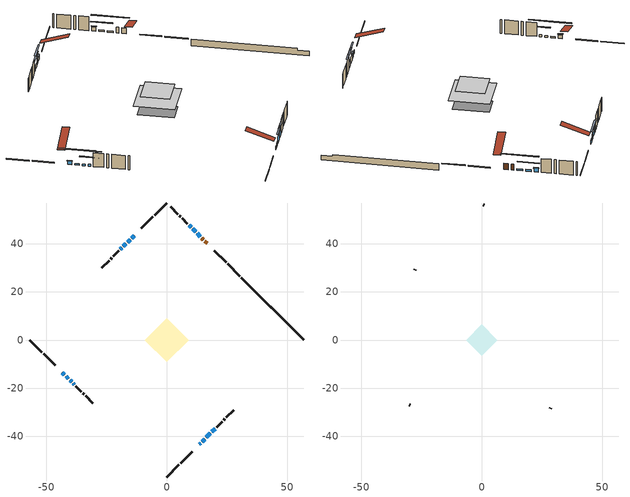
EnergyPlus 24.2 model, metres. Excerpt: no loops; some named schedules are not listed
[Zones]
conditioned space
 floor outside (Floor1 construction): -0.61,0 0,0.61 0.61,0 0,-0.61 z0.43
 floor adiabatic (AdiabaticFloorConstruction): -9.1,0 0,9.1 9.1,0 0,-9.1 z2.87
 floor foundation (Slab1 construction): -6.47,1.72 -1.72,6.47 6.47,-1.72 1.72,-6.47 z-1.86
 wall outside (RimJoist1 construction): 0,-56.86 5.06,-51.8 / -56.86,0 -51.8,-5.06 / 0,56.86 -5.06,51.8 / 30.34,26.52 25.28,31.58 z0.43:0.73
 wall outside (RimJoist2 construction): 5.72,-51.14 10.57,-46.29 / -51.14,-5.72 -46.29,-10.57 / -5.72,51.14 -10.57,46.29 / 24.62,32.24 19.77,37.09 z0.43:0.73
 wall outside (AdiabaticWallConstruction 1): 16.8,40.06 15.85,41.01 / 15.2,41.67 14.57,42.3 z0.43:2.46
 wall outside (AdiabaticWallConstruction): 13.54,-43.32 14.05,-42.81 / -13.54,43.32 -14.58,42.28 / 14.7,-42.16 15.75,-41.11 / -43.32,-13.54 -42.46,-14.4 z0.43:1.65; 13.91,42.95 12.62,44.25 / -41.81,-15.06 -40.8,-16.07 / -40.14,-16.72 -39.49,-17.37 z0.43:0.94; 11.96,44.9 10.77,46.09 z0.43:0.99; -15.24,41.63 -16.28,40.58 z0.43:2.51; 16.4,-40.46 18.09,-38.77 / 18.75,-38.11 20.08,-36.78 z0.43:2.46; -38.84,-18.02 -38.33,-18.53 z0.43:1.14; 10.12,46.74 9.25,47.61 z0.43:1.75; -16.93,39.93 -17.98,38.89 z0.43:1.7; -18.63,38.23 -19.24,37.62 z0.43:1.96
 wall outside (Wall1 construction): 20.73,-36.13 22.97,-33.9 / -37.68,-19.18 -35.45,-21.42 / -19.9,36.96 -22.13,34.73 / 8.6,48.26 6.37,50.5 z0.43:5.31
 wall outside (Wall2 construction): 23.62,-33.24 24.1,-32.76 / -34.79,-22.07 -34.31,-22.55 / -22.79,34.07 -23.26,33.6 / 5.71,51.15 5.24,51.63 z0.43:5.31
 wall outside (Wall3 construction): 24.75,-32.11 27.72,-29.14 / -33.66,-23.2 -30.69,-26.17 / -23.92,32.94 -26.89,29.97 / 4.58,52.28 1.61,55.25 z0.43:5.31
 wall foundation (FoundationWall1 construction): 31,25.86,-1.86 31,25.86,0.43 54.28,2.59,0.43 54.28,2.59,-0.15 56.86,0,-0.15 56.86,0,-1.86
 window (WindowConstruction 11): 13.54,-43.32 14.05,-42.81 z0.43:1.65
 window (WindowConstruction 8): -13.54,43.32 -14.58,42.28 z0.43:1.65
 window (WindowConstruction 9): 14.71,-42.16 15.75,-41.12 z0.43:1.65
 window (WindowConstruction 10): -43.32,-13.54 -42.46,-14.4 z0.43:1.65
 window (WindowConstruction 12): 13.91,42.95 12.62,44.24 z0.43:0.94
 window (WindowConstruction 13): -41.8,-15.06 -40.8,-16.06 z0.43:0.94
 window (WindowConstruction 14): -40.14,-16.72 -39.49,-17.37 z0.43:0.94
 window (WindowConstruction): 11.96,44.9 10.77,46.09 z0.43:0.99
 window (WindowConstruction 1): -15.24,41.63 -16.28,40.58 z0.43:2.51
 window (WindowConstruction 2): 16.4,-40.46 18.09,-38.77 z0.43:2.46
 window (WindowConstruction 3): 18.75,-38.11 20.08,-36.78 z0.43:2.46
 window (WindowConstruction 4): -38.84,-18.02 -38.33,-18.53 z0.43:1.14
 window (WindowConstruction 5): 10.12,46.74 9.26,47.61 z0.43:1.75
 window (WindowConstruction 6): -16.93,39.93 -17.98,38.89 z0.43:1.7
 window (WindowConstruction 7): -18.63,38.23 -19.24,37.62 z0.43:1.95
 door (Door): 16.8,40.06 15.85,41.01 z0.43:2.46
 door (Door 1): 15.2,41.67 14.57,42.29 z0.43:2.46
 ceiling adiabatic (AdiabaticFloorConstruction): 0,-9.1 9.1,0 0,9.1 -9.1,0 z2.87
attic - vented
 floor to conditioned space (Floor2 construction Reversed): -6.45,0 0,6.45 6.45,0 0,-6.45 z5.31
 wall outside (Wall4 construction): 28.38,-28.48 28.68,-28.19 / -30.03,-26.83 -29.74,-27.13 / -27.54,29.32 -27.84,29.02 / 0.95,55.91 0.66,56.2 z0.43:5.31
 roof outside (Roof1 construction): 12.88,-43.98,5.31 6.6,-37.7,8.27 4.95,-39.36,8.27 11.23,-45.63,5.31; -43.98,-12.88,5.31 -37.7,-6.6,8.27 -39.36,-4.95,8.27 -45.63,-11.23,5.31; -12.88,43.98,5.31 -6.6,37.7,8.27 -4.95,39.36,8.27 -11.23,45.63,5.31; 17.46,39.4,5.31 11.18,33.12,8.27 12.84,31.47,8.27 19.12,37.75,5.31
shading: -14.72,42.14 -13.4,43.47 -13.69,43.76 -15.01,42.43 z1.85; 15.89,-40.97 14.56,-42.3 14.85,-42.59 16.18,-41.26 z1.85; -42.32,-14.54 -43.47,-13.4 -43.76,-13.69 -42.61,-14.83 z1.85; 9.02,47.84 17.5,39.36 17.79,39.65 9.32,48.13 z6.02; -37.2,-19.66 -45.4,-11.46 -45.69,-11.76 -37.5,-19.95 z6.02; -35.9,-20.96 -43.73,-13.13 -44.02,-13.42 -36.19,-21.25 z6.02; 8.91,47.95 13.83,43.04 14.12,43.33 9.2,48.24 z3.63; -18.14,38.72 -13.37,43.49 -13.66,43.78 -18.43,39.01 z5.15; 19.96,-36.9 14.54,-42.33 14.83,-42.62 20.25,-37.2 z5.1; 21.94,-34.92 16.88,-39.98 17.17,-40.27 22.23,-35.21 z5.1; -36.47,-20.39 -40.7,-16.16 -40.99,-16.45 -36.76,-20.68 z3.78; 9.11,47.75 10.26,46.6 10.55,46.89 9.4,48.04 z1.95; -19.84,37.02 -15.07,41.79 -15.36,42.08 -20.13,37.31 z4.34; -19.38,37.48 -18.49,38.37 -18.78,38.66 -19.68,37.77 z2.16
[Building]
Building 1: Terrain=Suburbs
[Site:Location]
Edmonton Intl AP_AB: Latitude {deg}=53.31; Longitude {deg}=-113.58; Time Zone {hr}=-7; Elevation {m}=723; Keep Site Location Information=Yes
[Site:GroundTemperature:Shallow]
-1.56185, -3.61833, -3.78302, -2.80711, 1.11059, 5.01004, 8.39065, 10.5322, 10.7141, 8.97234, 5.67794, 1.89811
[Site:WaterMainsTemperature]
Calculation Method=Schedule; Temperature Schedule=mains temperature schedule
[Material] Roughness=Rough; Thermal Absorptance=0.9
Name | Thickness {m} | Conductivity {W/m-K} | Density {kg/m3} | Specific Heat {J/kg-K} | Solar Absorptance | Visible Absorptance
asphalt or fiberglass shingles | 0.00635 | 0.162714 | 1121.4 | 1465.45 | 0.4 | 0.4
ceiling loosefill ins | 0.169333 | 0.0480833 | 16.02 | 1046.75 | 0.7 | 0.7
ceiling stud and cavity | 0.1397 | 0.138459 | 65.682 | 1177.47 | 0.7 | 0.7
concrete 4.0 in. | 0.1016 | 1.803125 | 2242.8 | 837.4 | 0.7 | 0.7
concrete 8.0 in. | 0.2032 | 1.803125 | 2242.8 | 837.4 | 0.7 | 0.7
door material | 0.04445 | 0.053851 | 512.64 | 1214.23 | 0.7 | 0.7
exterior vertical ins | 0.0480821 | 0.029427 | 32.04 | 1214.23 | 0.7 | 0.7
floor covering | 0.0127 | 0.0433444 | 54.468 | 1339.84 | 0.6 | 0.6
floor rigid ins; rim joist rigid ins; wall rigid ins | 0.051816 | 0.029427 | 32.04 | 1214.23 | 0.7 | 0.7
floor rigid ins 1; wall rigid ins 1 | 0.512978 | 0.029427 | 32.04 | 1214.23 | 0.7 | 0.7
floor stud and cavity | 0.1397 | 0.0926627 | 92.3553 | 1139.71 | 0.7 | 0.7
floor stud and cavity 1 | 0.1397 | 1.75129 | 37.0049 | 1207.88 | 0.7 | 0.7
furniture material conditioned space 1 | 0.1524 | 0.115458 | 640.8 | 1214.23 | 0.6 | 0.6
gypsum board | 0.0127 | 0.160291 | 801 | 837.4 | 0.6 | 0.6
gypsum board 1 | 0.0127 | 0.160291 | 801 | 837.4 | 0.7 | 0.7
osb sheathing 0.5 in. | 0.0127 | 0.115458 | 512.64 | 1214.23 | 0.7 | 0.7
osb sheathing 0.75 in. | 0.01905 | 0.115458 | 512.64 | 1214.23 | 0.7 | 0.7
osb sheathing 2.0 in. | 0.0508 | 0.115458 | 512.64 | 1214.23 | 0.7 | 0.7
rim joist stud and cavity | 0.0508 | 0.0413573 | 125.044 | 1163.47 | 0.6 | 0.6
rim joist stud and cavity 1 | 0.0508 | 0.0296634 | 125.044 | 1163.47 | 0.6 | 0.6
wall stud and cavity | 0.1397 | 0.220388 | 139.0536 | 1170.24 | 0.7 | 0.7
wall stud and cavity 1 | 0.1397 | 0.453384 | 139.0536 | 1170.24 | 0.7 | 0.7
wall stud and cavity 2 | 0.1397 | 0.269865 | 139.0536 | 1170.24 | 0.7 | 0.7
wall stud and cavity 3 | 0.0889 | 6.1454 | 50.32683 | 1063.81 | 0.6 | 0.6
wall stud and cavity 4 | 0.0889 | 0.380278 | 52.3479 | 1209.89 | 0.7 | 0.7
wall stud and cavity 5 | 0.0889 | 0.391764 | 83.0341 | 1211.67 | 0.7 | 0.7
wood siding | 0.0254 | 0.102417 | 544.68 | 1172.36 | 0.4 | 0.4
wood siding 1 | 0.00254 | 0.102417 | 544.68 | 1172.36 | 0.4 | 0.4
wood siding 2; wood siding 3; wood siding 4 | 0.0254 | 0.102417 | 544.68 | 1172.36 | 0.7 | 0.7
[WindowMaterial:SimpleGlazingSystem]
Name | U-Factor {W/m2-K} | Solar Heat Gain Coefficient
WindowMaterial | 2.41372 | 0.5
WindowMaterial 1 | 2.37965 | 0.65
WindowMaterial 10 | 2.969594 | 0.62
WindowMaterial 11 | 2.515354 | 0.45
WindowMaterial 12 | 2.46596 | 0.47
WindowMaterial 2 | 2.15764 | 0.61
WindowMaterial 3 | 2.194547 | 0.59
WindowMaterial 4 | 2.62664 | 0.42
WindowMaterial 5 | 2.34445 | 0.54
WindowMaterial 6 | 2.31151 | 0.55
WindowMaterial 7 | 2.46198 | 0.61
WindowMaterial 8 | 2.31719 | 0.55
WindowMaterial 9 | 2.36602 | 0.53
[Construction]
AdiabaticFloorConstruction: floor stud and cavity 1, floor rigid ins 1, osb sheathing 0.75 in., floor covering
AdiabaticWallConstruction: wood siding 3, wall rigid ins 1, wall stud and cavity 4, gypsum board
AdiabaticWallConstruction 1: wood siding 4, wall rigid ins 1, wall stud and cavity 4, gypsum board
Door; Door 1: door material
Floor1 construction: floor stud and cavity, floor rigid ins, osb sheathing 0.75 in., floor covering
Floor2 construction Reversed: gypsum board, ceiling stud and cavity, ceiling loosefill ins
FoundationWall1 construction: concrete 8.0 in., gypsum board 1
furniture construction conditioned space 1: furniture material conditioned space 1
PartitionWallConstruction: gypsum board, wall stud and cavity 5, gypsum board
RimJoist1 construction: wood siding 2, rim joist rigid ins, osb sheathing 2.0 in., rim joist stud and cavity
RimJoist2 construction: wood siding 2, osb sheathing 2.0 in., rim joist stud and cavity 1
Roof1 construction: asphalt or fiberglass shingles
Slab1 construction: concrete 4.0 in.
Wall1 construction: wood siding, wall rigid ins, osb sheathing 0.5 in., wall stud and cavity, gypsum board
Wall2 construction: wood siding, wall rigid ins, osb sheathing 0.5 in., wall stud and cavity 1, gypsum board
Wall3 construction: wood siding, wall rigid ins, osb sheathing 0.5 in., wall stud and cavity 2, gypsum board
Wall4 construction: wood siding 1, wall stud and cavity 3
WindowConstruction: WindowMaterial
WindowConstruction 1: WindowMaterial 1
WindowConstruction 10: WindowMaterial 9
WindowConstruction 11: WindowMaterial 10
WindowConstruction 12; WindowConstruction 14: WindowMaterial 11
WindowConstruction 13: WindowMaterial 12
WindowConstruction 2: WindowMaterial 2
WindowConstruction 3: WindowMaterial 3
WindowConstruction 4: WindowMaterial 4
WindowConstruction 5: WindowMaterial 5
WindowConstruction 6: WindowMaterial 6
WindowConstruction 7: WindowMaterial 7
WindowConstruction 8; WindowConstruction 9: WindowMaterial 8
[Zone] Multiplier=1; Part of Total Floor Area=Yes
Name | Volume {m3}
attic - vented | 39.9327
conditioned space | 618
[Space]
Name | Zone | Volume {m3}
attic - vented 1 | attic - vented | 39.9327
conditioned space 1 | conditioned space | 618
[ZoneInfiltration:EffectiveLeakageArea]
infil attic - vented 1: Zone or Space=attic - vented 1; Schedule=Always On Discrete; Effective Air Leakage Area {cm2}=2890.78; Stack Coefficient=0.000544945; Wind Coefficient=1.57723e-05
[ZoneMixing]
whole house fan mix: Zone or Space=attic - vented; Schedule=Always On Continuous; Design Flow Rate Calculation Method=Flow/Zone; Design Flow Rate {m3/s}=0; Source Zone or Space=conditioned space
[SurfaceProperty:ExposedFoundationPerimeter]
Slab1: Exposed Perimeter Calculation Method=TotalExposedPerimeter; Total Exposed Perimeter {m}=36.575
[InternalMass] Zone or ZoneList=conditioned space; Space or SpaceList=conditioned space 1
Name | Construction | Surface Area {m2}
furniture mass conditioned space 1 | furniture construction conditioned space 1 | 97.5603
partition wall mass | PartitionWallConstruction | 243.901
[Lights]
interior lighting: Zone or ZoneList or Space or SpaceList=conditioned space 1; Schedule=interior lighting schedule; Design Level Calculation Method=LightingLevel; Lighting Level {W}=343.2; Return Air Fraction=0; Fraction Radiant=0.6; Fraction Visible=0.2; Fraction Replaceable=1
[People]
occupants: Zone or ZoneList or Space or SpaceList=conditioned space 1; Number of People Schedule=occupants schedule; Number of People Calculation Method=People; Number of People=3; Fraction Radiant=0.314171; Sensible Heat Fraction=0.56303; Activity Level Schedule=occupants activity schedule; Carbon Dioxide Generation Rate {m3/s-W}=0; Enable ASHRAE 55 Comfort Warnings=No; Mean Radiant Temperature Calculation Type=EnclosureAveraged
[ElectricEquipment] Zone or ZoneList or Space or SpaceList=conditioned space 1; Design Level Calculation Method=EquipmentLevel
Name | Schedule | Design Level {W} | Fraction Latent | Fraction Radiant | Fraction Lost
clothes dryer | clothes dryer schedule | 140.772 | 0.015 | 0.081 | 0.85
clothes washer | clothes washer schedule | 32.1985 | 0.03 | 0.162 | 0.7
cooking range | cooking range schedule | 215.147 | 0.08 | 0.432 | 0.2
dishwasher | dishwasher schedule | 66.8632 | 0.3 | 0.18 | 0.4
fridge | fridge schedule | 72.9452 | 0 | 0.6 | 0
mech vent bath fan 0 | mech vent bath fan 0 schedule | 50.2 | 0 | 0 | 1
mech vent bath fan 1 | mech vent bath fan 1 schedule | 50.2 | 0 | 0 | 1
mech vent house fan | mech vent house fan schedule | 0 | 0 | 0 | 1
mech vent house fan cfis | mech vent house fan cfis schedule | 0 | 0 | 0 | 0
mech vent range fan 0 | mech vent range fan 0 schedule | 57 | 0 | 0 | 1
misc plug loads | misc plug loads schedule | 494.7 | 0.045 | 0.513 | 0.1
whole house fan | Always On Discrete | 0 | 0 | 0 | 1
[OtherEquipment] Zone or ZoneList or Space or SpaceList=conditioned space 1; Design Level Calculation Method=EquipmentLevel
Name | Fuel Type | Schedule | Design Level {W} | Fraction Latent | Fraction Radiant | Fraction Lost
clothes dryer 1 | Electricity | clothes dryer schedule | 0 | 0.015 | 0.081 | 0.85
cooking range 1 | Electricity | cooking range schedule | 0 | 0.08 | 0.432 | 0.2
general water use latent | None | general water use schedule | 62.594 | 1 | 0 | 0
general water use sensible | None | general water use schedule | -61.6891 | 0 | 0.6 | 0
mech vent house fan latent load | None | Always On Discrete | 0 | 1 | 0 | 0
mech vent house fan sensible load | None | Always On Discrete | 0 | 0 | 0 | 0
water heater energy adjustment1 | NaturalGas | Always On Discrete | 0.01 | 0 | 0 | 1
[ZoneInfiltration:DesignFlowRate] Zone or ZoneList or Space or SpaceList=conditioned space 1; Schedule=Always On Discrete; Design Flow Rate Calculation Method=Flow/Zone; Design Flow Rate {m3/s}=0
infil flow; natural vent flow; whole house fan flow
[Foundation:Kiva]
Foundation Kiva 1: Initial Indoor Air Temperature {C}=18; Wall Height Above Grade {m}=0.429981; Wall Depth Below Slab {m}=0.2032; Custom Block Material Name 1=exterior vertical ins; Custom Block Depth 1 {m}=2.28999; Custom Block X Position 1 {m}=0.2159; Custom Block Z Position 1 {m}=0
[Foundation:Kiva:Settings]
Soil Conductivity {W/m-K}=0.849921; Soil Density {kg/m3}=1842.3; Soil Specific Heat {J/kg-K}=418.7; Ground Solar Absorptivity=0.9; Ground Thermal Absorptivity=0.9; Ground Surface Roughness {m}=0.03; Far-Field Width {m}=40; Deep-Ground Boundary Condition=ZeroFlux; Deep-Ground Depth {m}=40; Minimum Cell Dimension {m}=0.2; Maximum Cell Growth Coefficient=3; Simulation Timestep=Timestep
[Exterior:Lights]
exterior lighting: Schedule=exterior lighting schedule; Design Level {W}=75.6
[Schedule:Constant]
Name | Hourly Value
Always On Continuous; mech vent house fan schedule; mech vent house fan cfis schedule; Always On Discrete | 1
occupants activity schedule | 117.228
fridge schedule | 0
[Schedule:Week:Daily]
interior lighting schedule Week Rule - Jan1-Jan27: interior lighting schedule day, interior lighting schedule day, interior lighting schedule day, interior lighting schedule day, interior lighting schedule day, interior lighting schedule day, interior lighting schedule day, interior lighting schedule default day, interior lighting schedule default day, interior lighting schedule default day, interior lighting schedule default day, interior lighting schedule default day
interior lighting schedule Week Rule - Jan28-Feb3: interior lighting schedule day, interior lighting schedule day, interior lighting schedule day, interior lighting schedule day, interior lighting schedule day 1, interior lighting schedule day 1, interior lighting schedule day 1, interior lighting schedule default day, interior lighting schedule default day, interior lighting schedule default day, interior lighting schedule default day, interior lighting schedule default day
interior lighting schedule Week Rule - Feb4-Feb24: interior lighting schedule day 1, interior lighting schedule day 1, interior lighting schedule day 1, interior lighting schedule day 1, interior lighting schedule day 1, interior lighting schedule day 1, interior lighting schedule day 1, interior lighting schedule default day, interior lighting schedule default day, interior lighting schedule default day, interior lighting schedule default day, interior lighting schedule default day
interior lighting schedule Week Rule - Feb25-Mar3: interior lighting schedule day 1, interior lighting schedule day 1, interior lighting schedule day 1, interior lighting schedule day 1, interior lighting schedule day 2, interior lighting schedule day 2, interior lighting schedule day 2, interior lighting schedule default day, interior lighting schedule default day, interior lighting schedule default day, interior lighting schedule default day, interior lighting schedule default day
interior lighting schedule Week Rule - Mar4-Mar31: interior lighting schedule day 2, interior lighting schedule day 2, interior lighting schedule day 2, interior lighting schedule day 2, interior lighting schedule day 2, interior lighting schedule day 2, interior lighting schedule day 2, interior lighting schedule default day, interior lighting schedule default day, interior lighting schedule default day, interior lighting schedule default day, interior lighting schedule default day
interior lighting schedule Week Rule - Apr1-Apr28: interior lighting schedule day 3, interior lighting schedule day 3, interior lighting schedule day 3, interior lighting schedule day 3, interior lighting schedule day 3, interior lighting schedule day 3, interior lighting schedule day 3, interior lighting schedule default day, interior lighting schedule default day, interior lighting schedule default day, interior lighting schedule default day, interior lighting schedule default day
interior lighting schedule Week Rule - Apr29-May5: interior lighting schedule day 3, interior lighting schedule day 3, interior lighting schedule day 4, interior lighting schedule day 4, interior lighting schedule day 4, interior lighting schedule day 4, interior lighting schedule day 4, interior lighting schedule default day, interior lighting schedule default day, interior lighting schedule default day, interior lighting schedule default day, interior lighting schedule default day
interior lighting schedule Week Rule - May6-May26: interior lighting schedule day 4, interior lighting schedule day 4, interior lighting schedule day 4, interior lighting schedule day 4, interior lighting schedule day 4, interior lighting schedule day 4, interior lighting schedule day 4, interior lighting schedule default day, interior lighting schedule default day, interior lighting schedule default day, interior lighting schedule default day, interior lighting schedule default day
interior lighting schedule Week Rule - May27-Jun2: interior lighting schedule day 4, interior lighting schedule day 4, interior lighting schedule day 4, interior lighting schedule day 4, interior lighting schedule day 4, interior lighting schedule day 5, interior lighting schedule day 5, interior lighting schedule default day, interior lighting schedule default day, interior lighting schedule default day, interior lighting schedule default day, interior lighting schedule default day
interior lighting schedule Week Rule - Jun3-Jun30: interior lighting schedule day 5, interior lighting schedule day 5, interior lighting schedule day 5, interior lighting schedule day 5, interior lighting schedule day 5, interior lighting schedule day 5, interior lighting schedule day 5, interior lighting schedule default day, interior lighting schedule default day, interior lighting schedule default day, interior lighting schedule default day, interior lighting schedule default day
interior lighting schedule Week Rule - Jul1-Jul28: interior lighting schedule day 6, interior lighting schedule day 6, interior lighting schedule day 6, interior lighting schedule day 6, interior lighting schedule day 6, interior lighting schedule day 6, interior lighting schedule day 6, interior lighting schedule default day, interior lighting schedule default day, interior lighting schedule default day, interior lighting schedule default day, interior lighting schedule default day
interior lighting schedule Week Rule - Jul29-Aug4: interior lighting schedule day 6, interior lighting schedule day 6, interior lighting schedule day 6, interior lighting schedule day 7, interior lighting schedule day 7, interior lighting schedule day 7, interior lighting schedule day 7, interior lighting schedule default day, interior lighting schedule default day, interior lighting schedule default day, interior lighting schedule default day, interior lighting schedule default day
interior lighting schedule Week Rule - Aug5-Aug25: interior lighting schedule day 7, interior lighting schedule day 7, interior lighting schedule day 7, interior lighting schedule day 7, interior lighting schedule day 7, interior lighting schedule day 7, interior lighting schedule day 7, interior lighting schedule default day, interior lighting schedule default day, interior lighting schedule default day, interior lighting schedule default day, interior lighting schedule default day
interior lighting schedule Week Rule - Aug26-Sep1: interior lighting schedule day 7, interior lighting schedule day 7, interior lighting schedule day 7, interior lighting schedule day 7, interior lighting schedule day 7, interior lighting schedule day 7, interior lighting schedule day 8, interior lighting schedule default day, interior lighting schedule default day, interior lighting schedule default day, interior lighting schedule default day, interior lighting schedule default day
interior lighting schedule Week Rule - Sep2-Sep29: interior lighting schedule day 8, interior lighting schedule day 8, interior lighting schedule day 8, interior lighting schedule day 8, interior lighting schedule day 8, interior lighting schedule day 8, interior lighting schedule day 8, interior lighting schedule default day, interior lighting schedule default day, interior lighting schedule default day, interior lighting schedule default day, interior lighting schedule default day
interior lighting schedule Week Rule - Sep30-Oct6: interior lighting schedule day 8, interior lighting schedule day 9, interior lighting schedule day 9, interior lighting schedule day 9, interior lighting schedule day 9, interior lighting schedule day 9, interior lighting schedule day 9, interior lighting schedule default day, interior lighting schedule default day, interior lighting schedule default day, interior lighting schedule default day, interior lighting schedule default day
interior lighting schedule Week Rule - Oct7-Oct27: interior lighting schedule day 9, interior lighting schedule day 9, interior lighting schedule day 9, interior lighting schedule day 9, interior lighting schedule day 9, interior lighting schedule day 9, interior lighting schedule day 9, interior lighting schedule default day, interior lighting schedule default day, interior lighting schedule default day, interior lighting schedule default day, interior lighting schedule default day
interior lighting schedule Week Rule - Oct28-Nov3: interior lighting schedule day 9, interior lighting schedule day 9, interior lighting schedule day 9, interior lighting schedule day 9, interior lighting schedule day 10, interior lighting schedule day 10, interior lighting schedule day 10, interior lighting schedule default day, interior lighting schedule default day, interior lighting schedule default day, interior lighting schedule default day, interior lighting schedule default day
interior lighting schedule Week Rule - Nov4-Nov24: interior lighting schedule day 10, interior lighting schedule day 10, interior lighting schedule day 10, interior lighting schedule day 10, interior lighting schedule day 10, interior lighting schedule day 10, interior lighting schedule day 10, interior lighting schedule default day, interior lighting schedule default day, interior lighting schedule default day, interior lighting schedule default day, interior lighting schedule default day
interior lighting schedule Week Rule - Nov25-Dec1: interior lighting schedule day 10, interior lighting schedule day 10, interior lighting schedule day 10, interior lighting schedule day 10, interior lighting schedule day 10, interior lighting schedule day 10, interior lighting schedule day 11, interior lighting schedule default day, interior lighting schedule default day, interior lighting schedule default day, interior lighting schedule default day, interior lighting schedule default day
interior lighting schedule Week Rule - Dec2-Dec31: interior lighting schedule day 11, interior lighting schedule day 11, interior lighting schedule day 11, interior lighting schedule day 11, interior lighting schedule day 11, interior lighting schedule day 11, interior lighting schedule day 11, interior lighting schedule default day, interior lighting schedule default day, interior lighting schedule default day, interior lighting schedule default day, interior lighting schedule default day
occupants schedule Week Rule - Jan1-Dec31: occupants schedule day, occupants schedule day, occupants schedule day, occupants schedule day, occupants schedule day, occupants schedule day, occupants schedule day, occupants schedule default day, occupants schedule default day, occupants schedule default day, occupants schedule default day, occupants schedule default day
clothes dryer schedule Week Rule - Jan1-Dec31: clothes dryer schedule day, clothes dryer schedule day, clothes dryer schedule day, clothes dryer schedule day, clothes dryer schedule day, clothes dryer schedule day, clothes dryer schedule day, clothes dryer schedule default day, clothes dryer schedule default day, clothes dryer schedule default day, clothes dryer schedule default day, clothes dryer schedule default day
clothes washer schedule Week Rule - Jan1-Dec31: clothes washer schedule day, clothes washer schedule day, clothes washer schedule day, clothes washer schedule day, clothes washer schedule day, clothes washer schedule day, clothes washer schedule day, clothes washer schedule default day, clothes washer schedule default day, clothes washer schedule default day, clothes washer schedule default day, clothes washer schedule default day
cooking range schedule Week Rule - Jan1-Dec31: cooking range schedule day, cooking range schedule day, cooking range schedule day, cooking range schedule day, cooking range schedule day, cooking range schedule day, cooking range schedule day, cooking range schedule default day, cooking range schedule default day, cooking range schedule default day, cooking range schedule default day, cooking range schedule default day
dishwasher schedule Week Rule - Jan1-Dec31: dishwasher schedule day, dishwasher schedule day, dishwasher schedule day, dishwasher schedule day, dishwasher schedule day, dishwasher schedule day, dishwasher schedule day, dishwasher schedule default day, dishwasher schedule default day, dishwasher schedule default day, dishwasher schedule default day, dishwasher schedule default day
mech vent bath fan 0 schedule Week Rule - Jan1-Dec31: mech vent bath fan 0 schedule day, mech vent bath fan 0 schedule day, mech vent bath fan 0 schedule day, mech vent bath fan 0 schedule day, mech vent bath fan 0 schedule day, mech vent bath fan 0 schedule day, mech vent bath fan 0 schedule day, mech vent bath fan 0 schedule default day, mech vent bath fan 0 schedule default day, mech vent bath fan 0 schedule default day, mech vent bath fan 0 schedule default day, mech vent bath fan 0 schedule default day
mech vent bath fan 1 schedule Week Rule - Jan1-Dec31: mech vent bath fan 1 schedule day, mech vent bath fan 1 schedule day, mech vent bath fan 1 schedule day, mech vent bath fan 1 schedule day, mech vent bath fan 1 schedule day, mech vent bath fan 1 schedule day, mech vent bath fan 1 schedule day, mech vent bath fan 1 schedule default day, mech vent bath fan 1 schedule default day, mech vent bath fan 1 schedule default day, mech vent bath fan 1 schedule default day, mech vent bath fan 1 schedule default day
mech vent range fan 0 schedule Week Rule - Jan1-Dec31: mech vent range fan 0 schedule day, mech vent range fan 0 schedule day, mech vent range fan 0 schedule day, mech vent range fan 0 schedule day, mech vent range fan 0 schedule day, mech vent range fan 0 schedule day, mech vent range fan 0 schedule day, mech vent range fan 0 schedule default day, mech vent range fan 0 schedule default day, mech vent range fan 0 schedule default day, mech vent range fan 0 schedule default day, mech vent range fan 0 schedule default day
misc plug loads schedule Week Rule - Jan1-Dec31: misc plug loads schedule day, misc plug loads schedule day, misc plug loads schedule day, misc plug loads schedule day, misc plug loads schedule day, misc plug loads schedule day, misc plug loads schedule day, misc plug loads schedule default day, misc plug loads schedule default day, misc plug loads schedule default day, misc plug loads schedule default day, misc plug loads schedule default day
general water use schedule Week Rule - Jan1-Dec31: general water use schedule day, general water use schedule day, general water use schedule day, general water use schedule day, general water use schedule day, general water use schedule day, general water use schedule day, general water use schedule default day, general water use schedule default day, general water use schedule default day, general water use schedule default day, general water use schedule default day
exterior lighting schedule Week Rule - Jan1-Jan27: exterior lighting schedule day, exterior lighting schedule day, exterior lighting schedule day, exterior lighting schedule day, exterior lighting schedule day, exterior lighting schedule day, exterior lighting schedule day, exterior lighting schedule default day, exterior lighting schedule default day, exterior lighting schedule default day, exterior lighting schedule default day, exterior lighting schedule default day
exterior lighting schedule Week Rule - Jan28-Feb3: exterior lighting schedule day, exterior lighting schedule day, exterior lighting schedule day, exterior lighting schedule day, exterior lighting schedule day 1, exterior lighting schedule day 1, exterior lighting schedule day 1, exterior lighting schedule default day, exterior lighting schedule default day, exterior lighting schedule default day, exterior lighting schedule default day, exterior lighting schedule default day
exterior lighting schedule Week Rule - Feb4-Feb24: exterior lighting schedule day 1, exterior lighting schedule day 1, exterior lighting schedule day 1, exterior lighting schedule day 1, exterior lighting schedule day 1, exterior lighting schedule day 1, exterior lighting schedule day 1, exterior lighting schedule default day, exterior lighting schedule default day, exterior lighting schedule default day, exterior lighting schedule default day, exterior lighting schedule default day
exterior lighting schedule Week Rule - Feb25-Mar3: exterior lighting schedule day 1, exterior lighting schedule day 1, exterior lighting schedule day 1, exterior lighting schedule day 1, exterior lighting schedule day 2, exterior lighting schedule day 2, exterior lighting schedule day 2, exterior lighting schedule default day, exterior lighting schedule default day, exterior lighting schedule default day, exterior lighting schedule default day, exterior lighting schedule default day
exterior lighting schedule Week Rule - Mar4-Mar31: exterior lighting schedule day 2, exterior lighting schedule day 2, exterior lighting schedule day 2, exterior lighting schedule day 2, exterior lighting schedule day 2, exterior lighting schedule day 2, exterior lighting schedule day 2, exterior lighting schedule default day, exterior lighting schedule default day, exterior lighting schedule default day, exterior lighting schedule default day, exterior lighting schedule default day
exterior lighting schedule Week Rule - Apr1-Apr28: exterior lighting schedule day 3, exterior lighting schedule day 3, exterior lighting schedule day 3, exterior lighting schedule day 3, exterior lighting schedule day 3, exterior lighting schedule day 3, exterior lighting schedule day 3, exterior lighting schedule default day, exterior lighting schedule default day, exterior lighting schedule default day, exterior lighting schedule default day, exterior lighting schedule default day
exterior lighting schedule Week Rule - Apr29-May5: exterior lighting schedule day 3, exterior lighting schedule day 3, exterior lighting schedule day 4, exterior lighting schedule day 4, exterior lighting schedule day 4, exterior lighting schedule day 4, exterior lighting schedule day 4, exterior lighting schedule default day, exterior lighting schedule default day, exterior lighting schedule default day, exterior lighting schedule default day, exterior lighting schedule default day
exterior lighting schedule Week Rule - May6-May26: exterior lighting schedule day 4, exterior lighting schedule day 4, exterior lighting schedule day 4, exterior lighting schedule day 4, exterior lighting schedule day 4, exterior lighting schedule day 4, exterior lighting schedule day 4, exterior lighting schedule default day, exterior lighting schedule default day, exterior lighting schedule default day, exterior lighting schedule default day, exterior lighting schedule default day
exterior lighting schedule Week Rule - May27-Jun2: exterior lighting schedule day 4, exterior lighting schedule day 4, exterior lighting schedule day 4, exterior lighting schedule day 4, exterior lighting schedule day 4, exterior lighting schedule day 5, exterior lighting schedule day 5, exterior lighting schedule default day, exterior lighting schedule default day, exterior lighting schedule default day, exterior lighting schedule default day, exterior lighting schedule default day
exterior lighting schedule Week Rule - Jun3-Jun30: exterior lighting schedule day 5, exterior lighting schedule day 5, exterior lighting schedule day 5, exterior lighting schedule day 5, exterior lighting schedule day 5, exterior lighting schedule day 5, exterior lighting schedule day 5, exterior lighting schedule default day, exterior lighting schedule default day, exterior lighting schedule default day, exterior lighting schedule default day, exterior lighting schedule default day
exterior lighting schedule Week Rule - Jul1-Jul28: exterior lighting schedule day 6, exterior lighting schedule day 6, exterior lighting schedule day 6, exterior lighting schedule day 6, exterior lighting schedule day 6, exterior lighting schedule day 6, exterior lighting schedule day 6, exterior lighting schedule default day, exterior lighting schedule default day, exterior lighting schedule default day, exterior lighting schedule default day, exterior lighting schedule default day
exterior lighting schedule Week Rule - Jul29-Aug4: exterior lighting schedule day 6, exterior lighting schedule day 6, exterior lighting schedule day 6, exterior lighting schedule day 7, exterior lighting schedule day 7, exterior lighting schedule day 7, exterior lighting schedule day 7, exterior lighting schedule default day, exterior lighting schedule default day, exterior lighting schedule default day, exterior lighting schedule default day, exterior lighting schedule default day
[Schedule:Year]
interior lighting schedule: interior lighting schedule Week Rule - Jan1-Jan27, 1, 1, 1, 27, interior lighting schedule Week Rule - Jan28-Feb3, 1, 28, 2, 3, interior lighting schedule Week Rule - Feb4-Feb24, 2, 4, 2, 24, interior lighting schedule Week Rule - Feb25-Mar3, 2, 25, 3, 3, interior lighting schedule Week Rule - Mar4-Mar31, 3, 4, 3, 31, interior lighting schedule Week Rule - Apr1-Apr28, 4, 1, 4, 28, interior lighting schedule Week Rule - Apr29-May5, 4, 29, 5, 5, interior lighting schedule Week Rule - May6-May26, 5, 6, 5, 26, interior lighting schedule Week Rule - May27-Jun2, 5, 27, 6, 2, interior lighting schedule Week Rule - Jun3-Jun30, 6, 3, 6, 30, interior lighting schedule Week Rule - Jul1-Jul28, 7, 1, 7, 28, interior lighting schedule Week Rule - Jul29-Aug4, 7, 29, 8, 4, interior lighting schedule Week Rule - Aug5-Aug25, 8, 5, 8, 25, interior lighting schedule Week Rule - Aug26-Sep1, 8, 26, 9, 1, interior lighting schedule Week Rule - Sep2-Sep29, 9, 2, 9, 29, interior lighting schedule Week Rule - Sep30-Oct6, 9, 30, 10, 6, interior lighting schedule Week Rule - Oct7-Oct27, 10, 7, 10, 27, interior lighting schedule Week Rule - Oct28-Nov3, 10, 28, 11, 3, interior lighting schedule Week Rule - Nov4-Nov24, 11, 4, 11, 24, interior lighting schedule Week Rule - Nov25-Dec1, 11, 25, 12, 1, interior lighting schedule Week Rule - Dec2-Dec31, 12, 2, 12, 31
occupants schedule: occupants schedule Week Rule - Jan1-Dec31, 1, 1, 12, 31
clothes dryer schedule: clothes dryer schedule Week Rule - Jan1-Dec31, 1, 1, 12, 31
clothes washer schedule: clothes washer schedule Week Rule - Jan1-Dec31, 1, 1, 12, 31
cooking range schedule: cooking range schedule Week Rule - Jan1-Dec31, 1, 1, 12, 31
dishwasher schedule: dishwasher schedule Week Rule - Jan1-Dec31, 1, 1, 12, 31
mech vent bath fan 0 schedule: mech vent bath fan 0 schedule Week Rule - Jan1-Dec31, 1, 1, 12, 31
mech vent bath fan 1 schedule: mech vent bath fan 1 schedule Week Rule - Jan1-Dec31, 1, 1, 12, 31
mech vent range fan 0 schedule: mech vent range fan 0 schedule Week Rule - Jan1-Dec31, 1, 1, 12, 31
misc plug loads schedule: misc plug loads schedule Week Rule - Jan1-Dec31, 1, 1, 12, 31
general water use schedule: general water use schedule Week Rule - Jan1-Dec31, 1, 1, 12, 31
exterior lighting schedule: exterior lighting schedule Week Rule - Jan1-Jan27, 1, 1, 1, 27, exterior lighting schedule Week Rule - Jan28-Feb3, 1, 28, 2, 3, exterior lighting schedule Week Rule - Feb4-Feb24, 2, 4, 2, 24, exterior lighting schedule Week Rule - Feb25-Mar3, 2, 25, 3, 3, exterior lighting schedule Week Rule - Mar4-Mar31, 3, 4, 3, 31, exterior lighting schedule Week Rule - Apr1-Apr28, 4, 1, 4, 28, exterior lighting schedule Week Rule - Apr29-May5, 4, 29, 5, 5, exterior lighting schedule Week Rule - May6-May26, 5, 6, 5, 26, exterior lighting schedule Week Rule - May27-Jun2, 5, 27, 6, 2, exterior lighting schedule Week Rule - Jun3-Jun30, 6, 3, 6, 30, exterior lighting schedule Week Rule - Jul1-Jul28, 7, 1, 7, 28, exterior lighting schedule Week Rule - Jul29-Aug4, 7, 29, 8, 4, exterior lighting schedule Week Rule - Aug5-Aug25, 8, 5, 8, 25, exterior lighting schedule Week Rule - Aug26-Sep1, 8, 26, 9, 1, exterior lighting schedule Week Rule - Sep2-Sep29, 9, 2, 9, 29, exterior lighting schedule Week Rule - Sep30-Oct6, 9, 30, 10, 6, exterior lighting schedule Week Rule - Oct7-Oct27, 10, 7, 10, 27, exterior lighting schedule Week Rule - Oct28-Nov3, 10, 28, 11, 3, exterior lighting schedule Week Rule - Nov4-Nov24, 11, 4, 11, 24, exterior lighting schedule Week Rule - Nov25-Dec1, 11, 25, 12, 1, exterior lighting schedule Week Rule - Dec2-Dec31, 12, 2, 12, 31
[Schedule:Compact]
mains temperature schedule: Through: 01/01, For: AllDays, Until: 24:00, 3.97167, Through: 01/02, For: AllDays, Until: 24:00, 3.90778, Through: 01/03, For: AllDays, Until: 24:00, 3.84556, Through: 01/04, For: AllDays, Until: 24:00, 3.78389, Through: 01/05, For: AllDays, Until: 24:00, 3.72278, Through: 01/06, For: AllDays, Until: 24:00, 3.66278, Through: 01/07, For: AllDays, Until: 24:00, 3.60389, Through: 01/08, For: AllDays, Until: 24:00, 3.54556, Through: 01/09, For: AllDays, Until: 24:00, 3.48833, Through: 01/10, For: AllDays, Until: 24:00, 3.43167, Through: 01/11, For: AllDays, Until: 24:00, 3.37611, Through: 01/12, For: AllDays, Until: 24:00, 3.32167, Through: 01/13, For: AllDays, Until: 24:00, 3.26833, Through: 01/14, For: AllDays, Until: 24:00, 3.21556, Through: 01/15, For: AllDays, Until: 24:00, 3.16444, Through: 01/16, For: AllDays, Until: 24:00, 3.11389, Through: 01/17, For: AllDays, Until: 24:00, 3.06444, Through: 01/18, For: AllDays, Until: 24:00, 3.01611, Through: 01/19, For: AllDays, Until: 24:00, 2.96889, Through: 01/20, For: AllDays, Until: 24:00, 2.92278, Through: 01/21, For: AllDays, Until: 24:00, 2.87722, Through: 01/22, For: AllDays, Until: 24:00, 2.83333, Through: 01/23, For: AllDays, Until: 24:00, 2.79056, Through: 01/24, For: AllDays, Until: 24:00, 2.74889, Through: 01/25, For: AllDays, Until: 24:00, 2.70833, Through: 01/26, For: AllDays, Until: 24:00, 2.66889, Through: 01/27, For: AllDays, Until: 24:00, 2.63056, Through: 01/28, For: AllDays, Until: 24:00, 2.59333, Through: 01/29, For: AllDays, Until: 24:00, 2.55778, Through: 01/30, For: AllDays, Until: 24:00, 2.52278, Through: 01/31, For: AllDays, Until: 24:00, 2.48944, Through: 02/01, For: AllDays, Until: 24:00, 2.45722, Through: 02/02, For: AllDays, Until: 24:00, 2.42611, Through: 02/03, For: AllDays, Until: 24:00, 2.39667, Through: 02/04, For: AllDays, Until: 24:00, 2.36833, Through: 02/05, For: AllDays, Until: 24:00, 2.34111, Through: 02/06, For: AllDays, Until: 24:00, 2.315, Through: 02/07, For: AllDays, Until: 24:00, 2.29056, Through: 02/08, For: AllDays, Until: 24:00, 2.26722, Through: 02/09, For: AllDays, Until: 24:00, 2.245, Through: 02/10, For: AllDays, Until: 24:00, 2.22444, Through: 02/11, For: AllDays, Until: 24:00, 2.20444, Through: 02/12, For: AllDays, Until: 24:00, 2.18667, Through: 02/13, For: AllDays, Until: 24:00, 2.17, Through: 02/14, For: AllDays, Until: 24:00, 2.15444, Through: 02/15, For: AllDays, Until: 24:00, 2.14, Through: 02/16, For: AllDays, Until: 24:00, 2.12722, Through: 02/17, For: AllDays, Until: 24:00, 2.11556, Through: 02/18, For: AllDays, Until: 24:00, 2.10556, Through: 02/19, For: AllDays, Until: 24:00, 2.09667, Through: 02/20, For: AllDays, Until: 24:00, 2.08889, Through: 02/21, For: AllDays, Until: 24:00, 2.08278, Through: 02/22, For: AllDays, Until: 24:00, 2.07833, Through: 02/23, For: AllDays, Until: 24:00, 2.07444, Through: 02/24, For: AllDays, Until: 24:00, 2.07278, Through: 02/25, For: AllDays, Until: 24:00, 2.07167, Through: 02/26, For: AllDays, Until: 24:00, 2.07222, Through: 02/27, For: AllDays, Until: 24:00, 2.07444, Through: 02/28, For: AllDays, Until: 24:00, 2.07778, Through: 03/01, For: AllDays, Until: 24:00, 2.08222, Through: 03/02, For: AllDays, Until: 24:00, 2.08833, Through: 03/03, For: AllDays, Until: 24:00, 2.09556, Through: 03/04, For: AllDays, Until: 24:00, 2.10444, Through: 03/05, For: AllDays, Until: 24:00, 2.11444, Through: 03/06, For: AllDays, Until: 24:00, 2.12556, Through: 03/07, For: AllDays, Until: 24:00, 2.13833, Through: 03/08, For: AllDays, Until: 24:00, 2.15278, Through: 03/09, For: AllDays, Until: 24:00, 2.16778, Through: 03/10, For: AllDays, Until: 24:00, 2.18444, Through: 03/11, For: AllDays, Until: 24:00, 2.20278, Through: 03/12, For: AllDays, Until: 24:00, 2.22167, Through: 03/13, For: AllDays, Until: 24:00, 2.24278, Through: 03/14, For: AllDays, Until: 24:00, 2.26444, Through: 03/15, For: AllDays, Until: 24:00, 2.28778, Through: 03/16, For: AllDays, Until: 24:00, 2.31222, Through: 03/17, For: AllDays, Until: 24:00, 2.33778, Through: 03/18, For: AllDays, Until: 24:00, 2.365, Through: 03/19, For: AllDays, Until: 24:00, 2.39333, Through: 03/20, For: AllDays, Until: 24:00, 2.42278, Through: 03/21, For: AllDays, Until: 24:00, 2.45389, Through: 03/22, For: AllDays, Until: 24:00, 2.48611, Through: 03/23, For: AllDays, Until: 24:00, 2.51889, Through: 03/24, For: AllDays, Until: 24:00, 2.55389, Through: 03/25, For: AllDays, Until: 24:00, 2.58944, Through: 03/26, For: AllDays, Until: 24:00, 2.62611, Through: 03/27, For: AllDays, Until: 24:00, 2.66444, Through: 03/28, For: AllDays, Until: 24:00, 2.70389, Through: 03/29, For: AllDays, Until: 24:00, 2.74389, Through: 03/30, For: AllDays, Until: 24:00, 2.78556, Through: 03/31, For: AllDays, Until: 24:00, 2.82833, Through: 04/01, For: AllDays, Until: 24:00, 2.87222, Through: 04/02, For: AllDays, Until: 24:00, 2.91722, Through: 04/03, For: AllDays, Until: 24:00, 2.96333, Through: 04/04, For: AllDays, Until: 24:00, 3.01056, Through: 04/05, For: AllDays, Until: 24:00, 3.05889, Through: 04/06, For: AllDays, Until: 24:00, 3.10833, Through: 04/07, For: AllDays, Until: 24:00, 3.15833, Through: 04/08, For: AllDays, Until: 24:00, 3.21, Through: 04/09, For: AllDays, Until: 24:00, 3.26222, Through: 04/10, For: AllDays, Until: 24:00, 3.31556, Through: 04/11, For: AllDays, Until: 24:00, 3.37, Through: 04/12, For: AllDays, Until: 24:00, 3.42556, Through: 04/13, For: AllDays, Until: 24:00, 3.48167, Through: 04/14, For: AllDays, Until: 24:00, 3.53889, Through: 04/15, For: AllDays, Until: 24:00, 3.59722, Through: 04/16, For: AllDays, Until: 24:00, 3.65611, Through: 04/17, For: AllDays, Until: 24:00, 3.71611, Through: 04/18, For: AllDays, Until: 24:00, 3.77667, Through: 04/19, For: AllDays, Until: 24:00, 3.83833, Through: 04/20, For: AllDays, Until: 24:00, 3.90111, Through: 04/21, For: AllDays, Until: 24:00, 3.96444, Through: 04/22, For: AllDays, Until: 24:00, 4.02833, Through: 04/23, For: AllDays, Until: 24:00, 4.09333, Through: 04/24, For: AllDays, Until: 24:00, 4.15889, Through: 04/25, For: AllDays, Until: 24:00, 4.225, Through: 04/26, For: AllDays, Until: 24:00, 4.29222, Through: 04/27, For: AllDays, Until: 24:00, 4.36, Through: 04/28, For: AllDays, Until: 24:00, 4.42833, Through: 04/29, For: AllDays, Until: 24:00, 4.49722, Through: 04/30, For: AllDays, Until: 24:00, 4.56667, Through: 05/01, For: AllDays, Until: 24:00, 4.63722, Through: 05/02, For: AllDays, Until: 24:00, 4.70833, Through: 05/03, For: AllDays, Until: 24:00, 4.77944, Through: 05/04, For: AllDays, Until: 24:00, 4.85167, Through: 05/05, For: AllDays, Until: 24:00, 4.92389, Through: 05/06, For: AllDays, Until: 24:00, 4.99722, Through: 05/07, For: AllDays, Until: 24:00, 5.07056, Through: 05/08, For: AllDays, Until: 24:00, 5.145, Through: 05/09, For: AllDays, Until: 24:00, 5.21944, Through: 05/10, For: AllDays, Until: 24:00, 5.29389, Through: 05/11, For: AllDays, Until: 24:00, 5.36944, Through: 05/12, For: AllDays, Until: 24:00, 5.445, Through: 05/13, For: AllDays, Until: 24:00, 5.52111, Through: 05/14, For: AllDays, Until: 24:00, 5.59722, Through: 05/15, For: AllDays, Until: 24:00, 5.67389, Through: 05/16, For: AllDays, Until: 24:00, 5.75056, Through: 05/17, For: AllDays, Until: 24:00, 5.82778, Through: 05/18, For: AllDays, Until: 24:00, 5.90556, Through: 05/19, For: AllDays, Until: 24:00, 5.98278, Through: 05/20, For: AllDays, Until: 24:00, 6.06056, Through: 05/21, For: AllDays, Until: 24:00, 6.13889, Through: 05/22, For: AllDays, Until: 24:00, 6.21667, Through: 05/23, For: AllDays, Until: 24:00, 6.295, Through: 05/24, For: AllDays, Until: 24:00, 6.37333, Through: 05/25, For: AllDays, Until: 24:00, 6.45222, Through: 05/26, For: AllDays, Until: 24:00, 6.53056, Through: 05/27, For: AllDays, Until: 24:00, 6.60889, Through: 05/28, For: AllDays, Until: 24:00, 6.68778, Through: 05/29, For: AllDays, Until: 24:00, 6.76611, Through: 05/30, For: AllDays, Until: 24:00, 6.84444, Through: 05/31, For: AllDays, Until: 24:00, 6.92278, Through: 06/01, For: AllDays, Until: 24:00, 7.00111, Through: 06/02, For: AllDays, Until: 24:00, 7.07944, Through: 06/03, For: AllDays, Until: 24:00, 7.15778, Through: 06/04, For: AllDays, Until: 24:00, 7.23556, Through: 06/05, For: AllDays, Until: 24:00, 7.31333, Through: 06/06, For: AllDays, Until: 24:00, 7.39056, Through: 06/07, For: AllDays, Until: 24:00, 7.46833, Through: 06/08, For: AllDays, Until: 24:00, 7.545, Through: 06/09, For: AllDays, Until: 24:00, 7.62222, Through: 06/10, For: AllDays, Until: 24:00, 7.69833, Through: 06/11, For: AllDays, Until: 24:00, 7.775, Through: 06/12, For: AllDays, Until: 24:00, 7.85056, Through: 06/13, For: AllDays, Until: 24:00, 7.92611, Through: 06/14, For: AllDays, Until: 24:00, 8.00111, Through: 06/15, For: AllDays, Until: 24:00, 8.07611, Through: 06/16, For: AllDays, Until: 24:00, 8.15056, Through: 06/17, For: AllDays, Until: 24:00, 8.22389, Through: 06/18, For: AllDays, Until: 24:00, 8.29778, Through: 06/19, For: AllDays, Until: 24:00, 8.37056, Through: 06/20, For: AllDays, Until: 24:00, 8.44278, Through: 06/21, For: AllDays, Until: 24:00, 8.51444, Through: 06/22, For: AllDays, Until: 24:00, 8.58611, Through: 06/23, For: AllDays, Until: 24:00, 8.65667, Through: 06/24, For: AllDays, Until: 24:00, 8.72667, Through: 06/25, For: AllDays, Until: 24:00, 8.79611, Through: 06/26, For: AllDays, Until: 24:00, 8.865, Through: 06/27, For: AllDays, Until: 24:00, 8.93333, Through: 06/28, For: AllDays, Until: 24:00, 9.00056, Through: 06/29, For: AllDays, Until: 24:00, 9.06778, Through: 06/30, For: AllDays, Until: 24:00, 9.13333, Through: 07/01, For: AllDays, Until: 24:00, 9.19889, Through: 07/02, For: AllDays, Until: 24:00, 9.26333, Through: 07/03, For: AllDays, Until: 24:00, 9.32722, Through: 07/04, For: AllDays, Until: 24:00, 9.39056, Through: 07/05, For: AllDays, Until: 24:00, 9.45278, Through: 07/06, For: AllDays, Until: 24:00, 9.51389, Through: 07/07, For: AllDays, Until: 24:00, 9.57444, Through: 07/08, For: AllDays, Until: 24:00, 9.63389, Through: 07/09, For: AllDays, Until: 24:00, 9.69278, Through: 07/10, For: AllDays, Until: 24:00, 9.75056, Through: 07/11, For: AllDays, Until: 24:00, 9.80778, Through: 07/12, For: AllDays, Until: 24:00, 9.86333, Through: 07/13, For: AllDays, Until: 24:00, 9.91833, Through: 07/14, For: AllDays, Until: 24:00, 9.97278, Through: 07/15, For: AllDays, Until: 24:00, 10.0256, Through: 07/16, For: AllDays, Until: 24:00, 10.0778, Through: 07/17, For: AllDays, Until: 24:00, 10.1289, Through: 07/18, For: AllDays, Until: 24:00, 10.1789, Through: 07/19, For: AllDays, Until: 24:00, 10.2278, Through: 07/20, For: AllDays, Until: 24:00, 10.2756, Through: 07/21, For: AllDays, Until: 24:00, 10.3222, Through: 07/22, For: AllDays, Until: 24:00, 10.3683, Through: 07/23, For: AllDays, Until: 24:00, 10.4128, Through: 07/24, For: AllDays, Until: 24:00, 10.4561, Through: 07/25, For: AllDays, Until: 24:00, 10.4989, Through: 07/26, For: AllDays, Until: 24:00, 10.54, Through: 07/27, For: AllDays, Until: 24:00, 10.58, Through: 07/28, For: AllDays, Until: 24:00, 10.6189, Through: 07/29, For: AllDays, Until: 24:00, 10.6567, Through: 07/30, For: AllDays, Until: 24:00, 10.6928, Through: 07/31, For: AllDays, Until: 24:00, 10.7283, Through: 08/01, For: AllDays, Until: 24:00, 10.7622, Through: 08/02, For: AllDays, Until: 24:00, 10.7956, Through: 08/03, For: AllDays, Until: 24:00, 10.8272, Through: 08/04, For: AllDays, Until: 24:00, 10.8572, Through: 08/05, For: AllDays, Until: 24:00, 10.8867, Through: 08/06, For: AllDays, Until: 24:00, 10.9144, Through: 08/07, For: AllDays, Until: 24:00, 10.9411, Through: 08/08, For: AllDays, Until: 24:00, 10.9667, Through: 08/09, For: AllDays, Until: 24:00, 10.9906, Through: 08/10, For: AllDays, Until: 24:00, 11.0133, Through: 08/11, For: AllDays, Until: 24:00, 11.035, Through: 08/12, For: AllDays, Until: 24:00, 11.055, Through: 08/13, For: AllDays, Until: 24:00, 11.0739, Through: 08/14, For: AllDays, Until: 24:00, 11.0917, Through: 08/15, For: AllDays, Until: 24:00, 11.1078, Through: 08/16, For: AllDays, Until: 24:00, 11.1228, Through: 08/17, For: AllDays, Until: 24:00, 11.1361, Through: 08/18, For: AllDays, Until: 24:00, 11.1483, Through: 08/19, For: AllDays, Until: 24:00, 11.1594, Through: 08/20, For: AllDays, Until: 24:00, 11.1689, Through: 08/21, For: AllDays, Until: 24:00, 11.1772, Through: 08/22, For: AllDays, Until: 24:00, 11.1844, Through: 08/23, For: AllDays, Until: 24:00, 11.19, Through: 08/24, For: AllDays, Until: 24:00, 11.1939, Through: 08/25, For: AllDays, Until: 24:00, 11.1967, Through: 08/26, For: AllDays, Until: 24:00, 11.1983, Through: 08/27, For: AllDays, Until: 24:00, 11.1983, Through: 08/28, For: AllDays, Until: 24:00, 11.1972, Through: 08/29, For: AllDays, Until: 24:00, 11.195, Through: 08/30, For: AllDays, Until: 24:00, 11.1911, Through: 08/31, For: AllDays, Until: 24:00, 11.1856, Through: 09/01, For: AllDays, Until: 24:00, 11.1789, Through: 09/02, For: AllDays, Until: 24:00, 11.1711, Through: 09/03, For: AllDays, Until: 24:00, 11.1617, Through: 09/04, For: AllDays, Until: 24:00, 11.1511, Through: 09/05, For: AllDays, Until: 24:00, 11.1394, Through: 09/06, For: AllDays, Until: 24:00, 11.1261, Through: 09/07, For: AllDays, Until: 24:00, 11.1111, Through: 09/08, For: AllDays, Until: 24:00, 11.0956, Through: 09/09, For: AllDays, Until: 24:00, 11.0778, Through: 09/10, For: AllDays, Until: 24:00, 11.0594, Through: 09/11, For: AllDays, Until: 24:00, 11.0394, Through: 09/12, For: AllDays, Until: 24:00, 11.0183, Through: 09/13, For: AllDays, Until: 24:00, 10.9961, Through: 09/14, For: AllDays, Until: 24:00, 10.9722, Through: 09/15, For: AllDays, Until: 24:00, 10.9472, Through: 09/16, For: AllDays, Until: 24:00, 10.9206, Through: 09/17, For: AllDays, Until: 24:00, 10.8928, Through: 09/18, For: AllDays, Until: 24:00, 10.8639, Through: 09/19, For: AllDays, Until: 24:00, 10.8339, Through: 09/20, For: AllDays, Until: 24:00, 10.8028, Through: 09/21, For: AllDays, Until: 24:00, 10.77, Through: 09/22, For: AllDays, Until: 24:00, 10.7361, Through: 09/23, For: AllDays, Until: 24:00, 10.7011, Through: 09/24, For: AllDays, Until: 24:00, 10.665, Through: 09/25, For: AllDays, Until: 24:00, 10.6272, Through: 09/26, For: AllDays, Until: 24:00, 10.5889, Through: 09/27, For: AllDays, Until: 24:00, 10.5489, Through: 09/28, For: AllDays, Until: 24:00, 10.5078, Through: 09/29, For: AllDays, Until: 24:00, 10.4661, Through: 09/30, For: AllDays, Until: 24:00, 10.4228, Through: 10/01, For: AllDays, Until: 24:00, 10.3783, Through: 10/02, For: AllDays, Until: 24:00, 10.3328, Through: 10/03, For: AllDays, Until: 24:00, 10.2861, Through: 10/04, For: AllDays, Until: 24:00, 10.2383, Through: 10/05, For: AllDays, Until: 24:00, 10.19, Through: 10/06, For: AllDays, Until: 24:00, 10.14, Through: 10/07, For: AllDays, Until: 24:00, 10.0894, Through: 10/08, For: AllDays, Until: 24:00, 10.0372, Through: 10/09, For: AllDays, Until: 24:00, 9.98444, Through: 10/10, For: AllDays, Until: 24:00, 9.93056, Through: 10/11, For: AllDays, Until: 24:00, 9.87611, Through: 10/12, For: AllDays, Until: 24:00, 9.82, Through: 10/13, For: AllDays, Until: 24:00, 9.76333, Through: 10/14, For: AllDays, Until: 24:00, 9.70611, Through: 10/15, For: AllDays, Until: 24:00, 9.64722, Through: 10/16, For: AllDays, Until: 24:00, 9.58778, Through: 10/17, For: AllDays, Until: 24:00, 9.52778, Through: 10/18, For: AllDays, Until: 24:00, 9.46667, Through: 10/19, For: AllDays, Until: 24:00, 9.40444, Through: 10/20, For: AllDays, Until: 24:00, 9.34167, Through: 10/21, For: AllDays, Until: 24:00, 9.27778, Through: 10/22, For: AllDays, Until: 24:00, 9.21333, Through: 10/23, For: AllDays, Until: 24:00, 9.14833, Through: 10/24, For: AllDays, Until: 24:00, 9.08222, Through: 10/25, For: AllDays, Until: 24:00, 9.01556, Through: 10/26, For: AllDays, Until: 24:00, 8.94833, Through: 10/27, For: AllDays, Until: 24:00, 8.88056, Through: 10/28, For: AllDays, Until: 24:00, 8.81167, Through: 10/29, For: AllDays, Until: 24:00, 8.74222, Through: 10/30, For: AllDays, Until: 24:00, 8.67222, Through: 10/31, For: AllDays, Until: 24:00, 8.60167, Through: 11/01, For: AllDays, Until: 24:00, 8.53056, Through: 11/02, For: AllDays, Until: 24:00, 8.45889, Through: 11/03, For: AllDays, Until: 24:00, 8.38667, Through: 11/04, For: AllDays, Until: 24:00, 8.31389, Through: 11/05, For: AllDays, Until: 24:00, 8.24056, Through: 11/06, For: AllDays, Until: 24:00, 8.16667, Through: 11/07, For: AllDays, Until: 24:00, 8.09278, Through: 11/08, For: AllDays, Until: 24:00, 8.01833, Through: 11/09, For: AllDays, Until: 24:00, 7.94278, Through: 11/10, For: AllDays, Until: 24:00, 7.86778, Through: 11/11, For: AllDays, Until: 24:00, 7.79167, Through: 11/12, For: AllDays, Until: 24:00, 7.71556, Through: 11/13, For: AllDays, Until: 24:00, 7.63944, Through: 11/14, For: AllDays, Until: 24:00, 7.56222, Through: 11/15, For: AllDays, Until: 24:00, 7.48556, Through: 11/16, For: AllDays, Until: 24:00, 7.40833, Through: 11/17, For: AllDays, Until: 24:00, 7.33056, Through: 11/18, For: AllDays, Until: 24:00, 7.25278, Through: 11/19, For: AllDays, Until: 24:00, 7.175, Through: 11/20, For: AllDays, Until: 24:00, 7.09722, Through: 11/21, For: AllDays, Until: 24:00, 7.01889, Through: 11/22, For: AllDays, Until: 24:00, 6.94056, Through: 11/23, For: AllDays, Until: 24:00, 6.86222, Through: 11/24, For: AllDays, Until: 24:00, 6.78389, Through: 11/25, For: AllDays, Until: 24:00, 6.705, Through: 11/26, For: AllDays, Until: 24:00, 6.62667, Through: 11/27, For: AllDays, Until: 24:00, 6.54833, Through: 11/28, For: AllDays, Until: 24:00, 6.46944, Through: 11/29, For: AllDays, Until: 24:00, 6.39111, Through: 11/30, For: AllDays, Until: 24:00, 6.31278, Through: 12/01, For: AllDays, Until: 24:00, 6.23444, Through: 12/02, For: AllDays, Until: 24:00, 6.15611, Through: 12/03, For: AllDays, Until: 24:00, 6.07833, Through: 12/04, For: AllDays, Until: 24:00, 6.00056, Through: 12/05, For: AllDays, Until: 24:00, 5.92278, Through: 12/06, For: AllDays, Until: 24:00, 5.84556, Through: 12/07, For: AllDays, Until: 24:00, 5.76833, Through: 12/08, For: AllDays, Until: 24:00, 5.69111, Through: 12/09, For: AllDays, Until: 24:00, 5.61444, Through: 12/10, For: AllDays, Until: 24:00, 5.53778, Through: 12/11, For: AllDays, Until: 24:00, 5.46222, Through: 12/12, For: AllDays, Until: 24:00, 5.38611, Through: 12/13, For: AllDays, Until: 24:00, 5.31111, Through: 12/14, For: AllDays, Until: 24:00, 5.23611, Through: 12/15, For: AllDays, Until: 24:00, 5.16167, Through: 12/16, For: AllDays, Until: 24:00, 5.08722, Through: 12/17, For: AllDays, Until: 24:00, 5.01389, Through: 12/18, For: AllDays, Until: 24:00, 4.94056, Through: 12/19, For: AllDays, Until: 24:00, 4.86778, Through: 12/20, For: AllDays, Until: 24:00, 4.79556, Through: 12/21, For: AllDays, Until: 24:00, 4.72389, Through: 12/22, For: AllDays, Until: 24:00, 4.65333, Through: 12/23, For: AllDays, Until: 24:00, 4.58278, Through: 12/24, For: AllDays, Until: 24:00, 4.51278, Through: 12/25, For: AllDays, Until: 24:00, 4.44389, Through: 12/26, For: AllDays, Until: 24:00, 4.375, Through: 12/27, For: AllDays, Until: 24:00, 4.30722, Through: 12/28, For: AllDays, Until: 24:00, 4.24, Through: 12/29, For: AllDays, Until: 24:00, 4.17333, Through: 12/30, For: AllDays, Until: 24:00, 4.10778, Through: 12/31, For: AllDays, Until: 24:00, 4.04278
